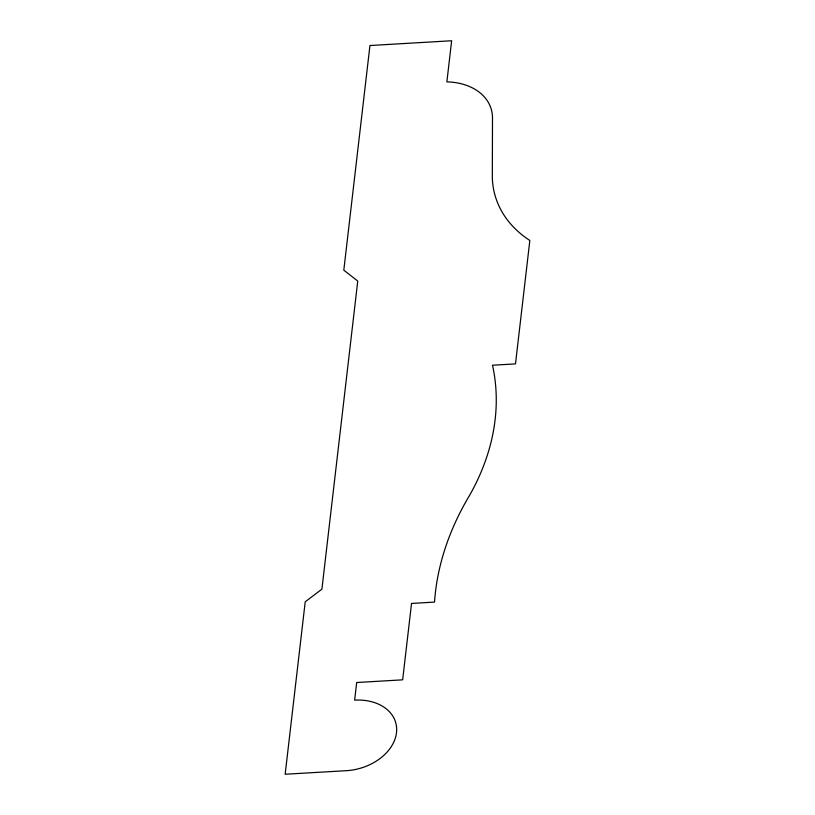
<?xml version="1.0" encoding="UTF-8"?>
<svg xmlns="http://www.w3.org/2000/svg" width="815" height="815" viewBox="0 0 815 815"><rect width="100%" height="100%" fill="white"/><g stroke="black" fill="none" stroke-linecap="round" stroke-linejoin="round"><path stroke-width="1.22" d="M492.494 117.329L492.321 177.701A134.444 98.167 -15.7 0 0 529.842 240.476L515.488 363.887L492.505 365.232A295.927 216.077 -15.7 0 1 469.807 494.97A355.635 259.669 -15.7 0 0 434.517 602.091L411.534 603.436L402.651 679.832L356.685 682.522L354.637 700.146A46.954 34.281 -15.7 0 1 396.487 732.726A46.954 34.281 -15.7 0 1 346.436 770.674L285.158 774.25L305.218 601.806L321.905 589.164L357.754 281.043L343.808 270.183L369.949 45.528L451.653 40.75L446.865 81.887A57.356 41.881 -15.7 0 1 492.494 117.329"/></g></svg>
